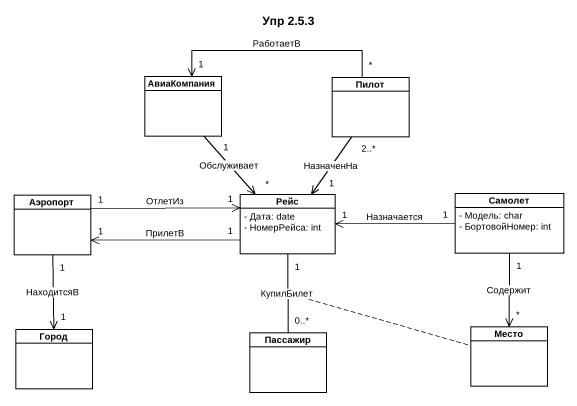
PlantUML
@startuml
title Упр 2.5.3
hide circle
hide empty members
skinparam classAttributeIconSize 0
class АвиаКомпания
class Пилот
class Аэропорт
class Рейс {
  - Дата: date
  - НомерРейса: int
}
class Самолет {
  - Модель: char
  - БортовойНомер: int
}
class Город
class Пассажир
class Место
АвиаКомпания "1" <-right- "*" Пилот : РаботаетВ
АвиаКомпания "1" --> "*" Рейс : Обслуживает
Пилот "2..*" --> "1" Рейс : НазначенНа
Аэропорт "1" -right-> "1" Рейс : ОтлетИз
Аэропорт "1" <-right- "1" Рейс : ПрилетВ
Аэропорт "1" --> "1" Город : НаходитсяВ
Рейс "1" <-right- "1" Самолет : Назначается
Рейс "1" -- "0..*" Пассажир : КупилБилет
(Рейс, Пассажир) .. Место
Место "*" <-up- "1" Самолет : Содержит
@enduml
